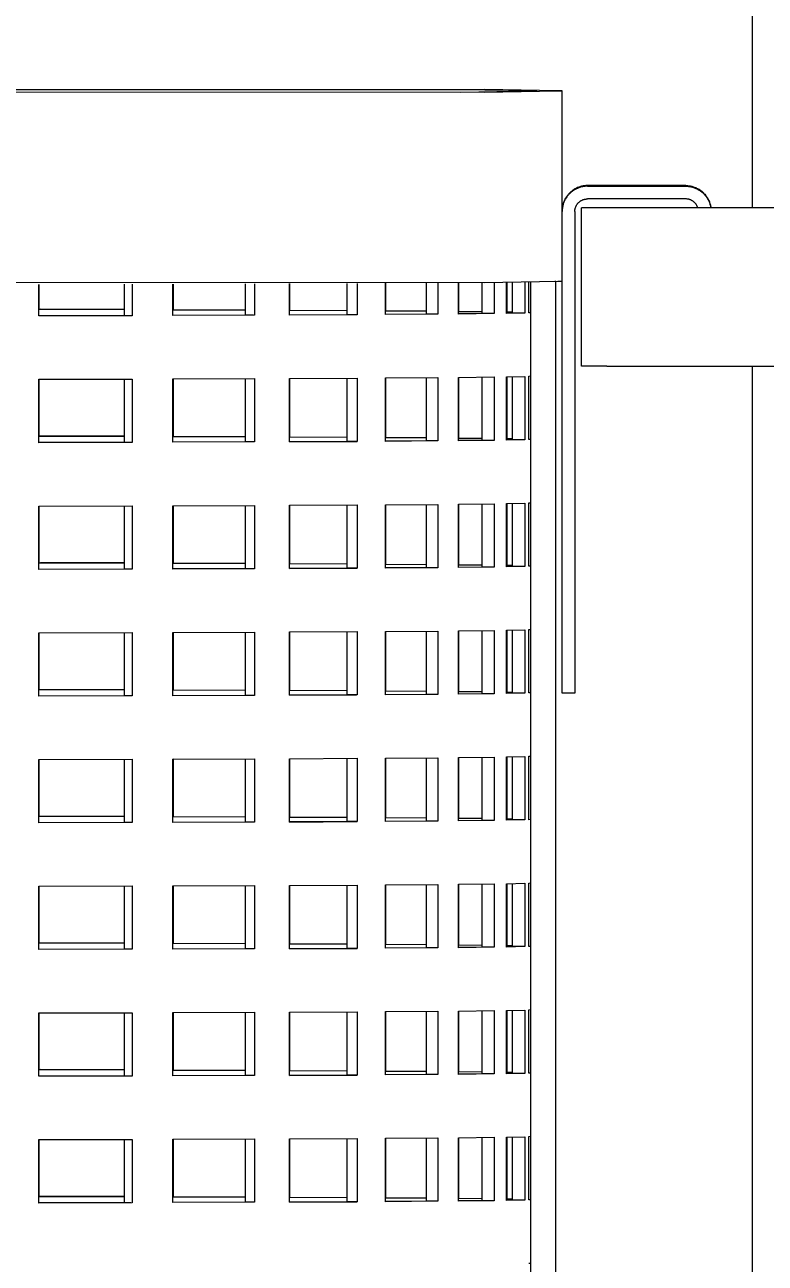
# Model space of a CAD drawing. Header units: millimetres. Extents: x 311 to 4068, y 1050 to 3803.
# Drawn here: x 828.9 to 945.8, y 3155.8 to 3351.3 of the extents above; entities that cross this region are included whole.
import ezdxf

# ---------------------------------------------------------------- set-up
doc = ezdxf.new("R2010")
doc.units = ezdxf.units.MM
doc.layers.add('ZANO_R', color=7, linetype='Continuous', lineweight=0)
doc.layers.add('ZANO_W', color=1, linetype='Continuous', lineweight=0)
doc.styles.get("Standard").update_dxf_attribs({"font": 'ARIALUNI.TTF'})
doc.dimstyles.new('pl i ang', dxfattribs={"dimtxt": 50, "dimasz": 50, "dimexe": 1.25, "dimexo": 0.625, "dimgap": 10, "dimtad": 1, "dimtoh": 1, "dimtxsty": 'Standard', "dimcen": 2.5, "dimclrd": 1, "dimclre": 1, "dimclrt": 1, "dimadec": 0, "dimazin": 0, "dimtfac": 1, "dimtmove": 0, "dimatfit": 3, "dimfxl": 1, "dimarcsym": 1})

# ---------------------------------------------------------------- blocks, each defined once
blk = doc.blocks.new('*D409')
at = {"layer": 'ZANO_W', "color": 1, "lineweight": -2}
for p, q in [((748.74, 3712.07), (1183.47, 3712.07)), ((1173.47, 3672.07), (1173.47, 2589.42)), ((1034.37, 2549.42), (1183.47, 2549.42))]:
    blk.add_line(p, q, dxfattribs=at)
at = {"layer": 'ZANO_W', "color": 1}
for points in [[(1180.14, 3672.07), (1166.81, 3672.07), (1173.47, 3712.07)], [(1166.81, 2589.42), (1180.14, 2589.42), (1173.47, 2549.42)]]:
    blk.add_solid(points, dxfattribs=at)
at = {"layer": 'ZANO_W', "color": 1, "insert": (1143.04, 3130.74), "char_height": 40, "attachment_point": 5, "rotation": 90}
blk.add_mtext('1163', dxfattribs=at)

msp = doc.modelspace()

# ---------------------------------------------------------------- linework, layer by layer
at = {"layer": 'ZANO_R'}
for p, q in [((943.74, 3370.76), (943.74, 3322.42)), ((566.75, 3340.98), (901.48, 3341.1)), ((901.48, 3340.62), (566.75, 3340.74)), ((570.68, 3340.98), (897.76, 3341.09)), ((897.76, 3340.62), (570.68, 3340.74)), ((897.76, 3341.09), (909.05, 3340.92)), ((909.05, 3340.8), (897.76, 3340.62)), ((901.48, 3341.1), (913.04, 3340.92)), ((913.04, 3340.8), (901.48, 3340.62)), ((909.05, 3340.92), (909.36, 3340.9)), ((909.36, 3340.82), (909.05, 3340.8)), ((909.36, 3340.9), (909.57, 3340.89)), ((909.57, 3340.83), (909.36, 3340.82)), ((909.57, 3340.89), (909.65, 3340.88)), ((909.65, 3340.84), (909.57, 3340.83)), ((909.65, 3340.88), (909.68, 3340.88)), ((909.68, 3340.84), (909.65, 3340.84)), ((909.68, 3340.88), (909.7, 3340.87)), ((909.7, 3340.84), (909.68, 3340.84)), ((909.7, 3340.87), (909.72, 3340.87)), ((909.72, 3340.85), (909.7, 3340.84)), ((909.72, 3340.87), (909.73, 3340.87)), ((909.73, 3340.85), (909.72, 3340.85)), ((909.73, 3340.87), (909.74, 3340.86)), ((909.74, 3340.86), (909.73, 3340.85)), ((909.74, 3340.86), (909.74, 3340.86)), ((909.74, 3340.86), (909.74, 3340.86)), ((913.04, 3340.92), (913.35, 3340.9)), ((913.35, 3340.82), (913.04, 3340.8)), ((913.35, 3340.9), (913.57, 3340.89)), ((913.57, 3340.83), (913.35, 3340.82)), ((913.57, 3340.89), (913.65, 3340.88)), ((913.65, 3340.84), (913.57, 3340.83)), ((913.65, 3340.88), (913.68, 3340.88)), ((913.68, 3340.84), (913.65, 3340.84)), ((913.68, 3340.88), (913.7, 3340.87)), ((913.7, 3340.84), (913.68, 3340.84)), ((913.7, 3340.87), (913.72, 3340.87)), ((913.72, 3340.85), (913.7, 3340.84)), ((913.72, 3340.87), (913.73, 3340.87)), ((913.73, 3340.85), (913.72, 3340.85)), ((913.73, 3340.87), (913.74, 3340.86)), ((913.74, 3340.86), (913.73, 3340.85)), ((913.74, 3340.86), (913.74, 3340.86)), ((913.74, 3340.86), (913.74, 3340.86)), ((913.74, 3321.89), (913.74, 3340.86)), ((915.1, 3324.91), (915, 3324.82)), ((915.2, 3325), (915.1, 3324.91)), ((915.22, 3324.91), (915.11, 3324.82)), ((915.31, 3325.09), (915.2, 3325)), ((915.33, 3324.99), (915.22, 3324.91)), ((915.42, 3325.17), (915.31, 3325.09)), ((915.44, 3325.07), (915.33, 3324.99)), ((915.53, 3325.25), (915.42, 3325.17)), ((915.55, 3325.15), (915.44, 3325.07)), ((915.65, 3325.32), (915.53, 3325.25)), ((915.67, 3325.22), (915.55, 3325.15)), ((915.77, 3325.39), (915.65, 3325.32)), ((915.78, 3325.29), (915.67, 3325.22)), ((915.89, 3325.46), (915.77, 3325.39)), ((915.9, 3325.35), (915.78, 3325.29)), ((916.01, 3325.52), (915.89, 3325.46)), ((916.03, 3325.42), (915.9, 3325.35)), ((916.14, 3325.58), (916.01, 3325.52)), ((916.15, 3325.47), (916.03, 3325.42)), ((916.27, 3325.63), (916.14, 3325.58)), ((916.28, 3325.52), (916.15, 3325.47)), ((916.39, 3325.68), (916.27, 3325.63)), ((916.4, 3325.57), (916.28, 3325.52)), ((916.52, 3325.72), (916.39, 3325.68)), ((916.53, 3325.62), (916.4, 3325.57)), ((916.66, 3325.76), (916.52, 3325.72)), ((916.66, 3325.65), (916.53, 3325.62)), ((916.79, 3325.8), (916.66, 3325.76)), ((916.8, 3325.69), (916.66, 3325.65)), ((916.92, 3325.83), (916.79, 3325.8)), ((916.93, 3325.72), (916.8, 3325.69)), ((917.06, 3325.86), (916.92, 3325.83)), ((917.06, 3325.74), (916.93, 3325.72)), ((917.19, 3325.88), (917.06, 3325.86)), ((917.2, 3325.77), (917.06, 3325.74)), ((917.33, 3325.89), (917.19, 3325.88)), ((917.33, 3325.78), (917.2, 3325.77)), ((917.47, 3325.91), (917.33, 3325.89)), ((917.47, 3325.79), (917.33, 3325.78)), ((917.61, 3325.91), (917.47, 3325.91)), ((917.61, 3325.8), (917.47, 3325.79)), ((917.74, 3325.91), (917.61, 3325.91)), ((917.74, 3325.8), (917.61, 3325.8)), ((933.24, 3325.91), (917.74, 3325.91)), ((917.74, 3325.91), (917.74, 3325.8)), ((917.74, 3325.8), (933.24, 3325.8)), ((933.24, 3325.8), (933.24, 3325.91)), ((933.24, 3325.91), (933.38, 3325.91)), ((933.24, 3325.8), (933.38, 3325.8)), ((933.38, 3325.91), (933.52, 3325.91)), ((933.38, 3325.8), (933.52, 3325.79)), ((933.52, 3325.91), (933.66, 3325.89)), ((933.52, 3325.79), (933.66, 3325.78)), ((933.66, 3325.89), (933.79, 3325.88)), ((933.66, 3325.78), (933.79, 3325.77)), ((933.79, 3325.88), (933.93, 3325.86)), ((933.79, 3325.77), (933.93, 3325.74)), ((933.93, 3325.86), (934.06, 3325.83)), ((933.93, 3325.74), (934.07, 3325.72)), ((934.06, 3325.83), (934.2, 3325.8)), ((934.07, 3325.72), (934.2, 3325.69)), ((934.2, 3325.8), (934.33, 3325.76)), ((934.2, 3325.69), (934.33, 3325.65)), ((934.33, 3325.76), (934.46, 3325.72)), ((934.33, 3325.65), (934.47, 3325.61)), ((934.46, 3325.72), (934.59, 3325.68)), ((934.47, 3325.61), (934.6, 3325.57)), ((934.59, 3325.68), (934.72, 3325.63)), ((934.6, 3325.57), (934.73, 3325.52)), ((934.72, 3325.63), (934.85, 3325.58)), ((934.73, 3325.52), (934.85, 3325.46)), ((934.85, 3325.58), (934.97, 3325.52)), ((934.85, 3325.46), (934.98, 3325.41)), ((934.97, 3325.52), (935.1, 3325.46)), ((934.98, 3325.41), (935.1, 3325.34)), ((935.1, 3325.46), (935.22, 3325.39)), ((935.1, 3325.34), (935.22, 3325.28)), ((935.22, 3325.39), (935.34, 3325.32)), ((935.22, 3325.28), (935.34, 3325.21)), ((935.34, 3325.32), (935.45, 3325.25)), ((935.34, 3325.21), (935.46, 3325.13)), ((935.45, 3325.25), (935.56, 3325.17)), ((935.46, 3325.13), (935.57, 3325.05)), ((935.56, 3325.17), (935.68, 3325.09)), ((935.57, 3325.05), (935.68, 3324.97)), ((935.68, 3325.09), (935.78, 3325.01)), ((935.68, 3324.97), (935.79, 3324.89)), ((935.78, 3325.01), (935.89, 3324.92)), ((935.79, 3324.89), (935.9, 3324.8)), ((935.89, 3324.92), (935.99, 3324.82)), ((913.88, 3322.96), (913.85, 3322.82)), ((913.89, 3322.88), (913.86, 3322.75)), ((913.92, 3323.09), (913.88, 3322.96)), ((913.93, 3323.01), (913.89, 3322.88)), ((913.96, 3323.22), (913.92, 3323.09)), ((913.97, 3323.14), (913.93, 3323.01)), ((914.01, 3323.35), (913.96, 3323.22)), ((914.02, 3323.27), (913.97, 3323.14)), ((914.06, 3323.48), (914.01, 3323.35)), ((914.07, 3323.4), (914.02, 3323.27)), ((914.12, 3323.6), (914.06, 3323.48)), ((914.13, 3323.52), (914.07, 3323.4)), ((914.18, 3323.72), (914.12, 3323.6)), ((914.19, 3323.64), (914.13, 3323.52)), ((914.24, 3323.85), (914.18, 3323.72)), ((914.26, 3323.76), (914.19, 3323.64)), ((914.31, 3323.97), (914.24, 3323.85)), ((914.33, 3323.88), (914.26, 3323.76)), ((914.38, 3324.08), (914.31, 3323.97)), ((914.4, 3324), (914.33, 3323.88)), ((914.46, 3324.2), (914.38, 3324.08)), ((914.48, 3324.11), (914.4, 3324)), ((914.54, 3324.31), (914.46, 3324.2)), ((914.56, 3324.22), (914.48, 3324.11)), ((914.62, 3324.42), (914.54, 3324.31)), ((914.64, 3324.33), (914.56, 3324.22)), ((914.71, 3324.52), (914.62, 3324.42)), ((914.73, 3324.43), (914.64, 3324.33)), ((914.8, 3324.63), (914.71, 3324.52)), ((914.82, 3324.53), (914.73, 3324.43)), ((914.9, 3324.73), (914.8, 3324.63)), ((914.92, 3324.63), (914.82, 3324.53)), ((915, 3324.82), (914.9, 3324.73)), ((915.01, 3324.73), (914.92, 3324.63)), ((915.11, 3324.82), (915.01, 3324.73)), ((916.03, 3322.84), (916.07, 3322.9)), ((916.07, 3322.9), (916.11, 3322.96)), ((916.11, 3322.96), (916.15, 3323.01)), ((916.15, 3323.01), (916.19, 3323.07)), ((916.19, 3323.07), (916.24, 3323.12)), ((916.24, 3323.12), (916.28, 3323.17)), ((916.28, 3323.17), (916.33, 3323.22)), ((916.33, 3323.22), (916.38, 3323.26)), ((916.38, 3323.26), (916.43, 3323.31)), ((916.43, 3323.31), (916.48, 3323.35)), ((916.48, 3323.35), (916.53, 3323.4)), ((916.53, 3323.4), (916.59, 3323.44)), ((916.59, 3323.44), (916.65, 3323.48)), ((916.65, 3323.48), (916.7, 3323.51)), ((916.7, 3323.51), (916.76, 3323.55)), ((916.76, 3323.55), (916.82, 3323.58)), ((916.82, 3323.58), (916.88, 3323.61)), ((916.88, 3323.61), (916.95, 3323.64)), ((916.95, 3323.64), (917.01, 3323.66)), ((917.01, 3323.66), (917.07, 3323.69)), ((917.07, 3323.69), (917.14, 3323.71)), ((917.14, 3323.71), (917.2, 3323.73)), ((917.2, 3323.73), (917.27, 3323.75)), ((917.27, 3323.75), (917.34, 3323.76)), ((917.34, 3323.76), (917.4, 3323.77)), ((917.4, 3323.77), (917.47, 3323.78)), ((917.47, 3323.78), (917.54, 3323.79)), ((917.54, 3323.79), (917.61, 3323.8)), ((917.61, 3323.8), (917.68, 3323.8)), ((917.68, 3323.8), (917.74, 3323.8)), ((933.24, 3323.8), (917.74, 3323.8)), ((933.31, 3323.8), (933.24, 3323.8)), ((933.38, 3323.8), (933.31, 3323.8)), ((933.45, 3323.79), (933.38, 3323.8)), ((933.51, 3323.78), (933.45, 3323.79)), ((933.58, 3323.77), (933.51, 3323.78)), ((933.65, 3323.76), (933.58, 3323.77)), ((933.71, 3323.75), (933.65, 3323.76)), ((933.78, 3323.73), (933.71, 3323.75)), ((933.85, 3323.71), (933.78, 3323.73)), ((933.91, 3323.69), (933.85, 3323.71)), ((933.97, 3323.66), (933.91, 3323.69)), ((934.04, 3323.64), (933.97, 3323.66)), ((934.1, 3323.61), (934.04, 3323.64)), ((934.16, 3323.58), (934.1, 3323.61)), ((934.22, 3323.55), (934.16, 3323.58)), ((934.28, 3323.51), (934.22, 3323.55)), ((934.34, 3323.48), (934.28, 3323.51)), ((934.39, 3323.44), (934.34, 3323.48)), ((934.45, 3323.4), (934.39, 3323.44)), ((934.5, 3323.36), (934.45, 3323.4)), ((934.55, 3323.31), (934.5, 3323.36)), ((934.6, 3323.27), (934.55, 3323.31)), ((934.65, 3323.22), (934.6, 3323.27)), ((934.7, 3323.17), (934.65, 3323.22)), ((934.75, 3323.12), (934.7, 3323.17)), ((934.79, 3323.07), (934.75, 3323.12)), ((934.83, 3323.02), (934.79, 3323.07)), ((934.87, 3322.96), (934.83, 3323.02)), ((934.91, 3322.91), (934.87, 3322.96)), ((934.95, 3322.85), (934.91, 3322.91)), ((935.9, 3324.8), (936, 3324.7)), ((935.99, 3324.82), (936.09, 3324.73)), ((936, 3324.7), (936.1, 3324.61)), ((936.09, 3324.73), (936.18, 3324.63)), ((936.1, 3324.61), (936.19, 3324.51)), ((936.18, 3324.63), (936.27, 3324.53)), ((936.19, 3324.51), (936.28, 3324.4)), ((936.27, 3324.53), (936.36, 3324.42)), ((936.28, 3324.4), (936.37, 3324.3)), ((936.36, 3324.42), (936.45, 3324.31)), ((936.37, 3324.3), (936.46, 3324.19)), ((936.45, 3324.31), (936.53, 3324.2)), ((936.46, 3324.19), (936.54, 3324.07)), ((936.53, 3324.2), (936.6, 3324.08)), ((936.54, 3324.07), (936.61, 3323.96)), ((936.6, 3324.08), (936.68, 3323.97)), ((936.61, 3323.96), (936.69, 3323.84)), ((936.68, 3323.97), (936.74, 3323.85)), ((936.69, 3323.84), (936.75, 3323.72)), ((936.74, 3323.85), (936.81, 3323.73)), ((936.75, 3323.72), (936.82, 3323.6)), ((936.81, 3323.73), (936.87, 3323.6)), ((936.82, 3323.6), (936.88, 3323.47)), ((936.87, 3323.6), (936.93, 3323.48)), ((936.88, 3323.47), (936.93, 3323.35)), ((936.93, 3323.48), (936.98, 3323.35)), ((936.93, 3323.35), (936.98, 3323.22)), ((936.98, 3323.35), (937.02, 3323.22)), ((936.98, 3323.22), (937.03, 3323.09)), ((937.02, 3323.22), (937.07, 3323.09)), ((937.03, 3323.09), (937.07, 3322.96)), ((937.07, 3323.09), (937.1, 3322.96)), ((937.07, 3322.96), (937.11, 3322.82)), ((937.1, 3322.96), (937.14, 3322.82)), ((913.75, 3322.14), (913.74, 3322)), ((913.75, 3321.94), (913.74, 3321.8)), ((913.74, 3245.8), (913.74, 3321.8)), ((913.76, 3322.28), (913.75, 3322.14)), ((913.76, 3322.21), (913.75, 3322.08)), ((913.75, 3322.08), (913.75, 3321.94)), ((913.77, 3322.42), (913.76, 3322.28)), ((913.78, 3322.35), (913.76, 3322.21)), ((913.79, 3322.55), (913.77, 3322.42)), ((913.8, 3322.48), (913.78, 3322.35)), ((913.82, 3322.69), (913.79, 3322.55)), ((913.83, 3322.62), (913.8, 3322.48)), ((913.85, 3322.82), (913.82, 3322.69)), ((913.86, 3322.75), (913.83, 3322.62)), ((915.74, 3321.87), (915.75, 3321.94)), ((915.74, 3321.8), (915.74, 3321.87)), ((915.74, 3321.8), (915.74, 3245.8)), ((915.75, 3322.01), (915.76, 3322.08)), ((915.75, 3321.94), (915.75, 3322.01)), ((915.76, 3322.08), (915.77, 3322.14)), ((915.77, 3322.14), (915.79, 3322.21)), ((915.79, 3322.21), (915.8, 3322.28)), ((915.8, 3322.28), (915.82, 3322.34)), ((915.82, 3322.34), (915.84, 3322.41)), ((915.84, 3322.41), (915.86, 3322.47)), ((915.86, 3322.47), (915.88, 3322.54)), ((915.88, 3322.54), (915.91, 3322.6)), ((915.91, 3322.6), (915.94, 3322.66)), ((915.94, 3322.66), (915.97, 3322.72)), ((915.97, 3322.72), (916, 3322.78)), ((916, 3322.78), (916.03, 3322.84)), ((916.79, 3297.42), (916.79, 3322.42)), ((920.79, 3322.42), (916.79, 3322.42)), ((951.79, 3322.42), (920.79, 3322.42)), ((934.98, 3322.79), (934.95, 3322.85)), ((935.01, 3322.73), (934.98, 3322.79)), ((935.05, 3322.67), (935.01, 3322.73)), ((935.07, 3322.61), (935.05, 3322.67)), ((935.1, 3322.55), (935.07, 3322.61)), ((935.12, 3322.48), (935.1, 3322.55)), ((935.15, 3322.42), (935.12, 3322.48)), ((937.11, 3322.82), (937.14, 3322.69)), ((937.14, 3322.82), (937.17, 3322.69)), ((937.14, 3322.69), (937.17, 3322.56)), ((937.17, 3322.69), (937.19, 3322.56)), ((937.17, 3322.56), (937.2, 3322.42)), ((937.19, 3322.56), (937.21, 3322.42)), ((566.75, 3310.74), (901.48, 3310.62)), ((831.14, 3305.33), (831.14, 3310.31)), ((831.17, 3310.31), (831.17, 3306.39)), ((844.62, 3310.34), (844.62, 3305.37)), ((845.88, 3310.34), (845.88, 3305.37)), ((852.33, 3305.39), (852.33, 3310.36)), ((852.35, 3310.36), (852.35, 3306.33)), ((863.72, 3310.4), (863.72, 3305.44)), ((865.21, 3310.41), (865.21, 3305.44)), ((870.72, 3305.46), (870.72, 3310.43)), ((870.73, 3310.43), (870.73, 3306.26)), ((879.75, 3310.47), (879.75, 3305.52)), ((881.42, 3310.48), (881.42, 3305.52)), ((885.86, 3305.54), (885.86, 3310.51)), ((885.87, 3310.51), (885.87, 3306.18)), ((892.3, 3310.55), (892.3, 3305.61)), ((894.13, 3310.56), (894.13, 3305.6)), ((897.37, 3305.63), (897.37, 3310.58)), ((897.38, 3310.58), (897.38, 3306.09)), ((901.07, 3310.62), (901.07, 3305.7)), ((901.48, 3310.62), (913.04, 3310.8)), ((903, 3310.63), (903, 3305.7)), ((904.98, 3305.73), (904.98, 3310.66)), ((904.99, 3310.66), (904.99, 3305.99)), ((905.84, 3310.67), (905.84, 3305.79)), ((907.83, 3310.69), (907.83, 3305.79)), ((908.5, 3305.83), (908.5, 3310.7)), ((908.74, 3310.7), (908.74, 2970.79)), ((912.74, 3310.78), (912.6, 3310.78)), ((912.74, 3310.78), (912.74, 3310.79)), ((912.74, 2970.79), (912.74, 3310.78)), ((913.04, 3310.8), (913.35, 3310.82)), ((913.35, 3310.82), (913.57, 3310.83)), ((913.57, 3310.83), (913.65, 3310.84)), ((913.65, 3310.84), (913.68, 3310.84)), ((913.68, 3310.84), (913.7, 3310.84)), ((913.7, 3310.84), (913.72, 3310.85)), ((913.72, 3310.85), (913.73, 3310.85)), ((913.73, 3310.85), (913.74, 3310.86)), ((913.74, 3310.86), (913.74, 3310.86)), ((831.17, 3306.39), (831.14, 3306.39)), ((831.14, 3306.38), (844.62, 3306.34)), ((845.88, 3305.37), (831.14, 3305.33)), ((844.62, 3305.37), (831.14, 3305.34)), ((831.17, 3306.39), (831.41, 3306.39)), ((844.62, 3306.35), (831.41, 3306.39)), ((845.66, 3305.37), (844.62, 3305.37)), ((852.35, 3306.33), (852.33, 3306.33)), ((852.33, 3306.32), (863.72, 3306.28)), ((865.21, 3305.44), (852.33, 3305.39)), ((863.72, 3305.44), (852.33, 3305.4)), ((852.35, 3306.33), (863.72, 3306.29)), ((865.02, 3305.44), (863.72, 3305.44)), ((870.73, 3306.26), (870.72, 3306.26)), ((870.72, 3306.25), (879.75, 3306.2)), ((881.42, 3305.52), (870.72, 3305.46)), ((879.75, 3305.52), (870.72, 3305.47)), ((870.73, 3306.26), (879.75, 3306.21)), ((881.42, 3305.52), (879.75, 3305.52)), ((885.87, 3306.18), (885.86, 3306.18)), ((885.86, 3306.16), (892.3, 3306.11)), ((892.3, 3305.61), (885.86, 3305.56)), ((894.13, 3305.6), (885.86, 3305.54)), ((885.87, 3306.18), (892.3, 3306.13)), ((894.13, 3305.6), (892.3, 3305.61)), ((897.38, 3306.09), (897.37, 3306.09)), ((897.37, 3306.06), (901.07, 3306.02)), ((903, 3305.7), (897.37, 3305.63)), ((901.07, 3305.7), (897.37, 3305.65)), ((897.38, 3306.09), (901.07, 3306.05)), ((903, 3305.7), (901.07, 3305.7)), ((904.99, 3305.99), (904.98, 3305.99)), ((904.98, 3305.95), (905.84, 3305.92)), ((907.83, 3305.79), (904.98, 3305.73)), ((905.84, 3305.79), (904.98, 3305.77)), ((904.99, 3305.99), (905.84, 3305.98)), ((907.83, 3305.79), (905.84, 3305.79)), ((908.5, 3305.89), (908.74, 3305.86)), ((908.74, 3305.86), (908.5, 3305.83)), ((870.72, 3295.46), (881.42, 3295.52)), ((879.75, 3295.51), (879.75, 3285.52)), ((881.42, 3295.52), (881.42, 3285.52)), ((885.86, 3295.54), (894.13, 3295.6)), ((885.86, 3285.54), (885.86, 3295.54)), ((885.87, 3295.54), (885.87, 3286.18)), ((892.3, 3295.59), (892.3, 3285.61)), ((894.13, 3295.6), (894.13, 3285.6)), ((897.37, 3295.63), (903, 3295.7)), ((897.37, 3285.63), (897.37, 3295.63)), ((897.38, 3295.63), (897.38, 3286.09)), ((901.07, 3295.67), (901.07, 3285.7)), ((903, 3295.7), (903, 3285.7)), ((904.98, 3295.73), (907.83, 3295.79)), ((904.98, 3285.73), (904.98, 3295.73)), ((904.99, 3295.73), (904.99, 3285.99)), ((905.84, 3295.74), (905.84, 3285.79)), ((907.83, 3295.79), (907.83, 3285.79)), ((908.5, 3295.83), (908.74, 3295.86)), ((908.5, 3285.83), (908.5, 3295.83)), ((920.79, 3297.42), (916.79, 3297.42)), ((920.79, 3297.42), (951.79, 3297.42)), ((943.74, 3297.42), (943.74, 2779.42)), ((831.14, 3295.33), (845.88, 3295.37)), ((831.14, 3285.33), (831.14, 3295.33)), ((831.17, 3295.33), (831.17, 3286.39)), ((844.62, 3295.36), (844.62, 3285.37)), ((845.88, 3295.37), (845.88, 3285.37)), ((852.33, 3295.39), (865.21, 3295.44)), ((852.33, 3285.39), (852.33, 3295.39)), ((852.35, 3295.39), (852.35, 3286.33)), ((863.72, 3295.43), (863.72, 3285.44)), ((865.21, 3295.44), (865.21, 3285.44)), ((870.72, 3285.46), (870.72, 3295.46)), ((870.73, 3295.46), (870.73, 3286.26)), ((831.17, 3286.39), (831.14, 3286.39)), ((831.14, 3286.38), (844.62, 3286.34)), ((844.62, 3286.35), (831.17, 3286.39)), ((852.35, 3286.33), (852.33, 3286.33)), ((852.33, 3286.32), (863.72, 3286.28)), ((852.35, 3286.33), (863.72, 3286.29)), ((870.73, 3286.26), (870.72, 3286.26)), ((870.72, 3286.25), (879.75, 3286.2)), ((870.73, 3286.26), (879.75, 3286.21)), ((885.87, 3286.18), (885.86, 3286.18)), ((885.86, 3286.16), (892.3, 3286.11)), ((885.87, 3286.18), (892.3, 3286.13)), ((897.38, 3286.09), (897.37, 3286.09)), ((897.37, 3286.07), (901.07, 3286.02)), ((897.38, 3286.09), (901.07, 3286.05)), ((904.99, 3285.99), (904.98, 3285.99)), ((904.98, 3285.95), (905.84, 3285.92)), ((907.83, 3285.79), (904.98, 3285.73)), ((905.84, 3285.79), (904.98, 3285.77)), ((904.99, 3285.99), (905.84, 3285.98)), ((907.83, 3285.79), (905.84, 3285.79)), ((908.5, 3285.89), (908.74, 3285.86)), ((908.74, 3285.86), (908.5, 3285.83)), ((845.88, 3285.37), (831.14, 3285.33)), ((844.62, 3285.37), (831.14, 3285.34)), ((845.88, 3285.37), (844.62, 3285.37)), ((865.21, 3285.44), (852.33, 3285.39)), ((863.72, 3285.44), (852.33, 3285.4)), ((865.21, 3285.44), (863.72, 3285.44)), ((879.75, 3285.52), (870.72, 3285.47)), ((870.72, 3285.46), (881.42, 3285.52)), ((881.42, 3285.52), (879.75, 3285.52)), ((892.3, 3285.61), (885.86, 3285.56)), ((894.13, 3285.6), (885.86, 3285.54)), ((894.13, 3285.6), (892.3, 3285.61)), ((903, 3285.7), (897.37, 3285.63)), ((901.07, 3285.7), (897.37, 3285.65)), ((903, 3285.7), (901.07, 3285.7)), ((831.14, 3275.33), (845.88, 3275.37)), ((831.14, 3265.33), (831.14, 3275.33)), ((831.17, 3275.33), (831.17, 3266.39)), ((844.62, 3275.36), (844.62, 3265.37)), ((845.88, 3275.37), (845.88, 3265.37)), ((852.33, 3275.39), (865.21, 3275.44)), ((852.33, 3265.39), (852.33, 3275.39)), ((852.35, 3275.39), (852.35, 3266.33)), ((863.72, 3275.43), (863.72, 3265.44)), ((865.21, 3275.44), (865.21, 3265.44)), ((870.72, 3275.46), (881.42, 3275.52)), ((870.72, 3265.46), (870.72, 3275.46)), ((870.73, 3275.46), (870.73, 3266.26)), ((879.75, 3275.51), (879.75, 3265.52)), ((881.42, 3275.52), (881.42, 3265.52)), ((885.86, 3275.54), (894.13, 3275.6)), ((885.86, 3265.54), (885.86, 3275.54)), ((885.87, 3275.54), (885.87, 3266.18)), ((892.3, 3275.59), (892.3, 3265.61)), ((894.13, 3275.6), (894.13, 3265.6)), ((897.37, 3275.63), (903, 3275.7)), ((897.37, 3265.63), (897.37, 3275.63)), ((897.38, 3275.63), (897.38, 3266.09)), ((901.07, 3275.67), (901.07, 3265.7)), ((903, 3275.7), (903, 3265.7)), ((904.98, 3275.73), (907.83, 3275.79)), ((904.98, 3265.73), (904.98, 3275.73)), ((904.99, 3275.73), (904.99, 3265.99)), ((905.84, 3275.74), (905.84, 3265.79)), ((907.83, 3275.79), (907.83, 3265.79)), ((908.5, 3275.83), (908.74, 3275.86)), ((908.5, 3265.83), (908.5, 3275.83)), ((831.17, 3266.39), (831.14, 3266.39)), ((831.14, 3266.38), (844.62, 3266.34)), ((831.17, 3266.39), (831.41, 3266.39)), ((844.62, 3266.35), (831.41, 3266.39)), ((852.35, 3266.33), (852.33, 3266.33)), ((852.33, 3266.32), (863.72, 3266.28)), ((852.35, 3266.33), (863.72, 3266.29)), ((870.73, 3266.26), (870.72, 3266.26)), ((870.72, 3266.25), (879.75, 3266.2)), ((870.73, 3266.26), (879.75, 3266.21)), ((845.88, 3265.37), (831.14, 3265.33)), ((844.62, 3265.37), (831.14, 3265.34)), ((845.88, 3265.37), (844.62, 3265.37)), ((865.21, 3265.44), (852.33, 3265.39)), ((863.72, 3265.44), (852.33, 3265.4)), ((865.21, 3265.44), (863.72, 3265.44)), ((879.75, 3265.52), (870.72, 3265.47)), ((870.72, 3265.46), (881.42, 3265.52)), ((881.42, 3265.52), (879.75, 3265.52)), ((885.87, 3266.18), (885.86, 3266.18)), ((885.86, 3266.16), (892.3, 3266.11)), ((892.3, 3265.61), (885.86, 3265.56)), ((894.13, 3265.6), (885.86, 3265.54)), ((885.87, 3266.18), (892.3, 3266.13)), ((894.13, 3265.6), (892.3, 3265.61)), ((897.38, 3266.09), (897.37, 3266.09)), ((897.37, 3266.07), (901.07, 3266.02)), ((903, 3265.7), (897.37, 3265.63)), ((901.07, 3265.7), (897.37, 3265.65)), ((897.38, 3266.09), (901.07, 3266.05)), ((903, 3265.7), (901.07, 3265.7)), ((904.99, 3265.99), (904.98, 3265.99)), ((904.98, 3265.95), (905.84, 3265.92)), ((907.83, 3265.79), (904.98, 3265.73)), ((905.84, 3265.79), (904.98, 3265.77)), ((904.99, 3265.99), (905.84, 3265.98)), ((907.83, 3265.79), (905.84, 3265.79)), ((908.5, 3265.89), (908.74, 3265.86)), ((908.74, 3265.86), (908.5, 3265.83)), ((831.14, 3255.33), (845.88, 3255.37)), ((831.14, 3245.33), (831.14, 3255.33)), ((831.17, 3255.33), (831.17, 3246.39)), ((844.62, 3255.36), (844.62, 3245.37)), ((845.88, 3255.37), (845.88, 3245.37)), ((852.33, 3255.39), (865.21, 3255.44)), ((852.33, 3245.39), (852.33, 3255.39)), ((852.35, 3255.39), (852.35, 3246.33)), ((863.72, 3255.43), (863.72, 3245.44)), ((865.21, 3255.44), (865.21, 3245.44)), ((870.72, 3255.46), (881.42, 3255.52)), ((870.72, 3245.46), (870.72, 3255.46)), ((870.73, 3255.46), (870.73, 3246.26)), ((879.75, 3255.51), (879.75, 3245.52)), ((881.42, 3255.52), (881.42, 3245.52)), ((885.86, 3255.54), (894.13, 3255.6)), ((885.86, 3245.54), (885.86, 3255.54)), ((885.87, 3255.54), (885.87, 3246.18)), ((892.3, 3255.59), (892.3, 3245.61)), ((894.13, 3255.6), (894.13, 3245.6)), ((897.37, 3255.63), (903, 3255.7)), ((897.37, 3245.63), (897.37, 3255.63)), ((897.38, 3255.63), (897.38, 3246.09)), ((901.07, 3255.67), (901.07, 3245.7)), ((903, 3255.7), (903, 3245.7)), ((904.98, 3255.73), (907.83, 3255.79)), ((904.98, 3245.73), (904.98, 3255.73)), ((904.99, 3255.73), (904.99, 3245.99)), ((905.84, 3255.74), (905.84, 3245.79)), ((907.83, 3255.79), (907.83, 3245.79)), ((908.5, 3255.83), (908.74, 3255.86)), ((908.5, 3245.83), (908.5, 3255.83)), ((831.17, 3246.39), (831.14, 3246.39)), ((831.14, 3246.38), (844.62, 3246.34)), ((845.88, 3245.37), (831.14, 3245.33)), ((844.62, 3245.37), (831.14, 3245.34)), ((844.62, 3246.35), (831.17, 3246.39)), ((845.88, 3245.37), (844.62, 3245.37)), ((852.35, 3246.33), (852.33, 3246.33)), ((852.33, 3246.32), (863.72, 3246.28)), ((865.21, 3245.44), (852.33, 3245.39)), ((863.72, 3245.44), (852.33, 3245.4)), ((852.35, 3246.33), (863.72, 3246.29)), ((865.21, 3245.44), (863.72, 3245.44)), ((870.73, 3246.26), (870.72, 3246.26)), ((870.72, 3246.25), (879.75, 3246.2)), ((879.75, 3245.52), (870.72, 3245.47)), ((870.72, 3245.46), (881.27, 3245.51)), ((870.73, 3246.26), (879.75, 3246.21)), ((881.27, 3245.52), (879.75, 3245.52)), ((881.42, 3245.52), (881.27, 3245.51)), ((885.87, 3246.18), (885.86, 3246.18)), ((885.86, 3246.16), (892.3, 3246.11)), ((892.3, 3245.61), (885.86, 3245.56)), ((894.13, 3245.6), (885.86, 3245.54)), ((885.87, 3246.18), (892.3, 3246.13)), ((894.13, 3245.6), (892.3, 3245.61)), ((897.38, 3246.09), (897.37, 3246.09)), ((897.37, 3246.07), (901.07, 3246.02)), ((903, 3245.7), (897.37, 3245.63)), ((901.07, 3245.7), (897.37, 3245.65)), ((897.38, 3246.09), (901.07, 3246.05)), ((903, 3245.7), (901.07, 3245.7)), ((904.99, 3245.99), (904.98, 3245.99)), ((904.98, 3245.95), (905.84, 3245.92)), ((907.83, 3245.79), (904.98, 3245.73)), ((905.84, 3245.79), (904.98, 3245.77)), ((904.99, 3245.99), (905.84, 3245.98)), ((907.83, 3245.79), (905.84, 3245.79)), ((908.5, 3245.89), (908.74, 3245.86)), ((908.74, 3245.86), (908.5, 3245.83)), ((915.74, 3245.8), (913.74, 3245.8)), ((831.14, 3235.33), (845.88, 3235.37)), ((831.14, 3225.33), (831.14, 3235.33)), ((831.17, 3235.33), (831.17, 3226.39)), ((844.62, 3235.36), (844.62, 3225.37)), ((845.88, 3235.37), (845.88, 3225.37)), ((852.33, 3225.39), (852.33, 3235.39)), ((852.35, 3235.39), (852.33, 3235.39)), ((852.35, 3235.39), (865.21, 3235.44)), ((852.35, 3235.39), (852.35, 3226.33)), ((863.72, 3235.43), (863.72, 3225.44)), ((865.21, 3235.44), (865.21, 3225.44)), ((870.72, 3235.46), (881.42, 3235.52)), ((870.72, 3225.46), (870.72, 3235.46)), ((870.73, 3235.46), (870.73, 3226.26)), ((879.75, 3235.51), (879.75, 3225.52)), ((881.42, 3235.52), (881.42, 3225.52)), ((885.86, 3235.54), (894.13, 3235.6)), ((885.86, 3225.54), (885.86, 3235.54)), ((885.87, 3235.54), (885.87, 3226.18)), ((892.3, 3235.59), (892.3, 3225.61)), ((894.13, 3235.6), (894.13, 3225.6)), ((897.37, 3235.63), (903, 3235.7)), ((897.37, 3225.63), (897.37, 3235.63)), ((897.38, 3235.63), (897.38, 3226.09)), ((901.07, 3235.67), (901.07, 3225.7)), ((903, 3235.7), (903, 3225.7)), ((904.98, 3235.73), (907.83, 3235.79)), ((904.98, 3225.73), (904.98, 3235.73)), ((904.99, 3235.73), (904.99, 3225.99)), ((905.84, 3235.74), (905.84, 3225.8)), ((907.83, 3235.79), (907.83, 3225.79)), ((908.5, 3235.83), (908.74, 3235.86)), ((908.5, 3225.83), (908.5, 3235.83)), ((831.17, 3226.39), (831.14, 3226.39)), ((831.14, 3226.38), (844.62, 3226.35)), ((845.88, 3225.37), (831.14, 3225.33)), ((844.62, 3225.37), (831.14, 3225.34)), ((844.62, 3226.35), (831.17, 3226.39)), ((845.88, 3225.37), (844.62, 3225.37)), ((852.35, 3226.33), (852.33, 3226.33)), ((852.33, 3226.32), (863.72, 3226.28)), ((865.21, 3225.44), (852.33, 3225.39)), ((863.72, 3225.44), (852.33, 3225.4)), ((852.35, 3226.33), (863.72, 3226.29)), ((865.21, 3225.44), (863.72, 3225.44)), ((870.73, 3226.26), (870.72, 3226.26)), ((870.72, 3226.25), (879.75, 3226.2)), ((879.75, 3225.52), (870.72, 3225.47)), ((870.72, 3225.46), (881.42, 3225.52)), ((870.73, 3226.26), (879.75, 3226.21)), ((881.42, 3225.52), (879.75, 3225.52)), ((885.87, 3226.18), (885.86, 3226.18)), ((885.86, 3226.16), (892.3, 3226.11)), ((892.3, 3225.61), (885.86, 3225.56)), ((894.13, 3225.6), (885.86, 3225.54)), ((885.87, 3226.18), (892.3, 3226.13)), ((894.01, 3225.6), (892.3, 3225.61)), ((897.38, 3226.09), (897.37, 3226.09)), ((897.37, 3226.07), (901.07, 3226.02)), ((903, 3225.7), (897.37, 3225.63)), ((901.07, 3225.7), (897.37, 3225.65)), ((897.38, 3226.09), (901.07, 3226.05)), ((903, 3225.7), (901.07, 3225.7)), ((904.99, 3225.99), (904.98, 3225.99)), ((904.98, 3225.95), (905.84, 3225.92)), ((905.84, 3225.8), (904.98, 3225.77)), ((907.83, 3225.79), (904.98, 3225.73)), ((904.99, 3225.99), (905.84, 3225.98)), ((907.83, 3225.79), (905.84, 3225.8)), ((908.5, 3225.89), (908.74, 3225.86)), ((908.74, 3225.86), (908.5, 3225.83)), ((831.14, 3215.33), (845.88, 3215.37)), ((845.88, 3215.37), (845.88, 3205.37)), ((852.33, 3215.39), (865.21, 3215.44)), ((852.33, 3205.39), (852.33, 3215.39)), ((852.35, 3215.39), (852.35, 3206.33)), ((863.72, 3215.43), (863.72, 3205.44)), ((865.21, 3215.44), (865.21, 3205.44)), ((870.72, 3215.46), (881.42, 3215.52)), ((870.72, 3205.46), (870.72, 3215.46)), ((870.73, 3215.46), (870.73, 3206.26)), ((879.75, 3215.51), (879.75, 3205.52)), ((881.42, 3215.52), (881.42, 3205.52)), ((885.86, 3215.54), (894.13, 3215.6)), ((885.86, 3205.54), (885.86, 3215.54)), ((885.87, 3215.54), (885.87, 3206.18)), ((892.3, 3215.59), (892.3, 3205.61)), ((894.13, 3215.6), (894.13, 3205.6)), ((897.37, 3215.63), (903, 3215.7)), ((897.37, 3205.63), (897.37, 3215.63)), ((897.38, 3215.63), (897.38, 3206.09)), ((901.07, 3215.67), (901.07, 3205.7)), ((903, 3215.7), (903, 3205.7)), ((904.98, 3215.73), (907.83, 3215.79)), ((904.98, 3205.73), (904.98, 3215.73)), ((904.99, 3215.73), (904.99, 3205.99)), ((905.84, 3215.74), (905.84, 3205.8)), ((907.83, 3215.79), (907.83, 3205.79)), ((908.5, 3215.83), (908.74, 3215.86)), ((908.5, 3205.83), (908.5, 3215.83)), ((831.14, 3205.33), (831.14, 3215.33)), ((831.17, 3215.33), (831.17, 3206.39)), ((844.62, 3215.36), (844.62, 3205.37)), ((831.17, 3206.39), (831.14, 3206.39)), ((831.14, 3206.38), (844.62, 3206.35)), ((844.62, 3206.35), (831.17, 3206.39)), ((852.35, 3206.33), (852.33, 3206.33)), ((852.33, 3206.32), (863.72, 3206.28)), ((852.35, 3206.33), (863.72, 3206.29)), ((870.73, 3206.26), (870.72, 3206.26)), ((870.72, 3206.25), (879.75, 3206.2)), ((870.73, 3206.26), (879.75, 3206.21)), ((885.87, 3206.18), (885.86, 3206.18)), ((885.86, 3206.16), (892.3, 3206.11)), ((892.3, 3205.61), (885.86, 3205.56)), ((894.13, 3205.6), (885.86, 3205.54)), ((885.87, 3206.18), (892.3, 3206.13)), ((894.13, 3205.6), (892.3, 3205.61)), ((897.38, 3206.09), (897.37, 3206.09)), ((897.37, 3206.07), (901.07, 3206.02)), ((903, 3205.7), (897.37, 3205.63)), ((901.07, 3205.7), (897.37, 3205.65)), ((897.38, 3206.09), (901.07, 3206.05)), ((903, 3205.7), (901.07, 3205.7)), ((904.99, 3205.99), (904.98, 3205.99)), ((904.98, 3205.95), (905.84, 3205.92)), ((905.84, 3205.8), (904.98, 3205.77)), ((907.83, 3205.79), (904.98, 3205.73)), ((904.99, 3205.99), (905.84, 3205.98)), ((907.83, 3205.79), (905.84, 3205.8)), ((908.5, 3205.89), (908.74, 3205.86)), ((908.74, 3205.86), (908.5, 3205.83)), ((845.88, 3205.37), (831.14, 3205.33)), ((844.62, 3205.37), (831.14, 3205.34)), ((845.88, 3205.37), (844.62, 3205.37)), ((865.21, 3205.44), (852.33, 3205.39)), ((863.72, 3205.44), (852.33, 3205.4)), ((865.21, 3205.44), (863.72, 3205.44)), ((879.75, 3205.52), (870.72, 3205.47)), ((870.72, 3205.46), (881.42, 3205.52)), ((881.42, 3205.52), (879.75, 3205.52)), ((908.5, 3195.83), (908.74, 3195.86)), ((908.5, 3185.83), (908.5, 3195.83)), ((831.14, 3195.33), (845.88, 3195.37)), ((831.14, 3185.33), (831.14, 3195.33)), ((831.17, 3195.33), (831.17, 3186.39)), ((844.62, 3195.36), (844.62, 3185.37)), ((845.88, 3195.37), (845.88, 3185.37)), ((852.33, 3195.39), (865.21, 3195.44)), ((852.33, 3185.39), (852.33, 3195.39)), ((852.35, 3195.39), (852.35, 3186.33)), ((863.72, 3195.43), (863.72, 3185.44)), ((865.21, 3195.44), (865.21, 3185.44)), ((870.72, 3195.46), (881.42, 3195.52)), ((870.72, 3185.46), (870.72, 3195.46)), ((870.73, 3195.46), (870.73, 3186.26)), ((879.75, 3195.51), (879.75, 3185.52)), ((881.42, 3195.52), (881.42, 3185.52)), ((885.86, 3195.54), (894.13, 3195.6)), ((885.86, 3185.54), (885.86, 3195.54)), ((885.87, 3195.54), (885.87, 3186.18)), ((892.3, 3195.59), (892.3, 3185.61)), ((894.13, 3195.6), (894.13, 3185.6)), ((897.37, 3195.63), (903, 3195.7)), ((897.37, 3185.63), (897.37, 3195.63)), ((897.38, 3195.63), (897.38, 3186.09)), ((901.07, 3195.67), (901.07, 3185.7)), ((903, 3195.7), (903, 3185.7)), ((904.98, 3195.73), (907.83, 3195.79)), ((904.98, 3185.73), (904.98, 3195.73)), ((904.99, 3195.73), (904.99, 3185.99)), ((905.84, 3195.74), (905.84, 3185.8)), ((907.83, 3195.79), (907.83, 3185.79)), ((831.17, 3186.39), (831.14, 3186.39)), ((831.14, 3186.38), (844.62, 3186.35)), ((831.17, 3186.39), (831.41, 3186.39)), ((844.62, 3186.35), (831.41, 3186.39)), ((852.35, 3186.33), (852.33, 3186.33)), ((852.33, 3186.32), (863.72, 3186.28)), ((852.35, 3186.33), (863.72, 3186.29)), ((870.73, 3186.26), (870.72, 3186.26)), ((870.72, 3186.25), (879.75, 3186.2)), ((870.73, 3186.26), (879.75, 3186.21)), ((885.87, 3186.18), (885.86, 3186.18)), ((885.86, 3186.16), (892.3, 3186.11)), ((885.87, 3186.18), (892.3, 3186.13)), ((897.38, 3186.09), (897.37, 3186.09)), ((897.37, 3186.07), (901.07, 3186.02)), ((897.38, 3186.09), (901.07, 3186.05)), ((845.88, 3185.37), (831.14, 3185.33)), ((844.62, 3185.37), (831.14, 3185.34)), ((845.88, 3185.37), (844.62, 3185.37)), ((865.21, 3185.44), (852.33, 3185.39)), ((863.72, 3185.44), (852.33, 3185.4)), ((865.21, 3185.44), (863.72, 3185.44)), ((879.75, 3185.52), (870.72, 3185.47)), ((870.72, 3185.46), (881.42, 3185.52)), ((881.42, 3185.52), (879.75, 3185.52)), ((892.3, 3185.61), (885.86, 3185.56)), ((894.13, 3185.6), (885.86, 3185.54)), ((894.13, 3185.6), (892.3, 3185.61)), ((903, 3185.7), (897.37, 3185.63)), ((901.07, 3185.7), (897.37, 3185.65)), ((903, 3185.7), (901.07, 3185.7)), ((904.99, 3185.99), (904.98, 3185.99)), ((904.98, 3185.95), (905.84, 3185.92)), ((905.84, 3185.8), (904.98, 3185.77)), ((907.83, 3185.79), (904.98, 3185.73)), ((904.99, 3185.99), (905.84, 3185.98)), ((907.83, 3185.79), (905.84, 3185.8)), ((908.5, 3185.89), (908.74, 3185.86)), ((908.74, 3185.86), (908.5, 3185.83)), ((831.14, 3175.33), (845.88, 3175.37)), ((831.14, 3165.33), (831.14, 3175.33)), ((831.17, 3175.33), (831.17, 3166.39)), ((844.62, 3175.37), (844.62, 3165.37)), ((845.88, 3175.37), (845.88, 3165.37)), ((852.33, 3175.39), (865.21, 3175.44)), ((852.33, 3165.39), (852.33, 3175.39)), ((852.35, 3175.39), (852.35, 3166.33)), ((863.72, 3175.43), (863.72, 3165.44)), ((865.21, 3175.44), (865.21, 3165.44)), ((870.72, 3175.46), (881.42, 3175.52)), ((870.72, 3165.46), (870.72, 3175.46)), ((870.73, 3175.46), (870.73, 3166.26)), ((879.75, 3175.51), (879.75, 3165.52)), ((881.42, 3175.52), (881.42, 3165.52)), ((885.86, 3175.54), (894.13, 3175.6)), ((885.86, 3165.54), (885.86, 3175.54)), ((885.87, 3175.54), (885.87, 3166.18)), ((892.3, 3175.59), (892.3, 3165.61)), ((894.13, 3175.6), (894.13, 3165.6)), ((897.37, 3175.63), (903, 3175.7)), ((897.37, 3165.63), (897.37, 3175.63)), ((897.38, 3175.63), (897.38, 3166.09)), ((901.07, 3175.67), (901.07, 3165.7)), ((903, 3175.7), (903, 3165.7)), ((904.98, 3175.73), (907.83, 3175.79)), ((904.98, 3165.73), (904.98, 3175.73)), ((904.99, 3175.73), (904.99, 3165.99)), ((905.84, 3175.74), (905.84, 3165.8)), ((907.83, 3175.79), (907.83, 3165.79)), ((908.5, 3175.83), (908.74, 3175.86)), ((908.5, 3165.83), (908.5, 3175.83)), ((831.17, 3166.39), (831.14, 3166.39)), ((831.14, 3166.38), (844.62, 3166.35)), ((845.88, 3165.37), (831.14, 3165.33)), ((844.62, 3165.37), (831.14, 3165.34)), ((844.62, 3166.36), (831.17, 3166.39)), ((845.66, 3165.37), (844.62, 3165.37)), ((852.35, 3166.33), (852.33, 3166.33)), ((852.33, 3166.32), (863.72, 3166.28)), ((865.21, 3165.44), (852.33, 3165.39)), ((863.72, 3165.44), (852.33, 3165.4)), ((852.35, 3166.33), (863.72, 3166.29)), ((865.21, 3165.44), (863.72, 3165.44)), ((870.73, 3166.26), (870.72, 3166.26)), ((870.72, 3166.25), (879.75, 3166.2)), ((879.75, 3165.52), (870.72, 3165.47)), ((870.72, 3165.46), (881.42, 3165.52)), ((870.73, 3166.26), (879.75, 3166.21)), ((881.42, 3165.52), (879.75, 3165.52)), ((885.87, 3166.18), (885.86, 3166.18)), ((885.86, 3166.16), (892.3, 3166.11)), ((892.3, 3165.61), (885.86, 3165.56)), ((894.13, 3165.6), (885.86, 3165.54)), ((885.87, 3166.18), (892.3, 3166.13)), ((894.13, 3165.6), (892.3, 3165.61)), ((897.38, 3166.09), (897.37, 3166.09)), ((897.37, 3166.07), (901.07, 3166.02)), ((903, 3165.7), (897.37, 3165.63)), ((901.07, 3165.7), (897.37, 3165.65)), ((897.38, 3166.09), (901.07, 3166.05)), ((903, 3165.7), (901.07, 3165.7)), ((904.99, 3165.99), (904.98, 3165.99)), ((904.98, 3165.95), (905.84, 3165.92)), ((905.84, 3165.8), (904.98, 3165.77)), ((907.83, 3165.79), (904.98, 3165.73)), ((904.99, 3165.99), (905.84, 3165.98)), ((907.83, 3165.79), (905.84, 3165.8)), ((908.5, 3165.89), (908.74, 3165.86)), ((908.74, 3165.86), (908.5, 3165.83)), ((908.5, 3155.83), (908.74, 3155.86))]:
    msp.add_line(p, q, dxfattribs=at)

# ---------------------------------------------------------------- dimensions: what is measured, and where the dimension line sits
at = {"layer": 'ZANO_W'}
dim = msp.add_linear_dim(base=(1173.47, 2549.42), p1=(738.74, 3712.07), p2=(1024.37, 2549.42), angle=90, dimstyle='pl i ang', override={"dimtxt": 40, "dimasz": 40, "dimexe": 10, "dimexo": 10, "dimtoh": 0, "dimdec": 0, "dimtdec": 0, "dimtmove": 1}, dxfattribs=at)
dim.commit()
dim.dimension.update_dxf_attribs({"geometry": '*D409', "text_midpoint": (1143.04, 3130.74)})

doc.saveas('drawing.dxf')
